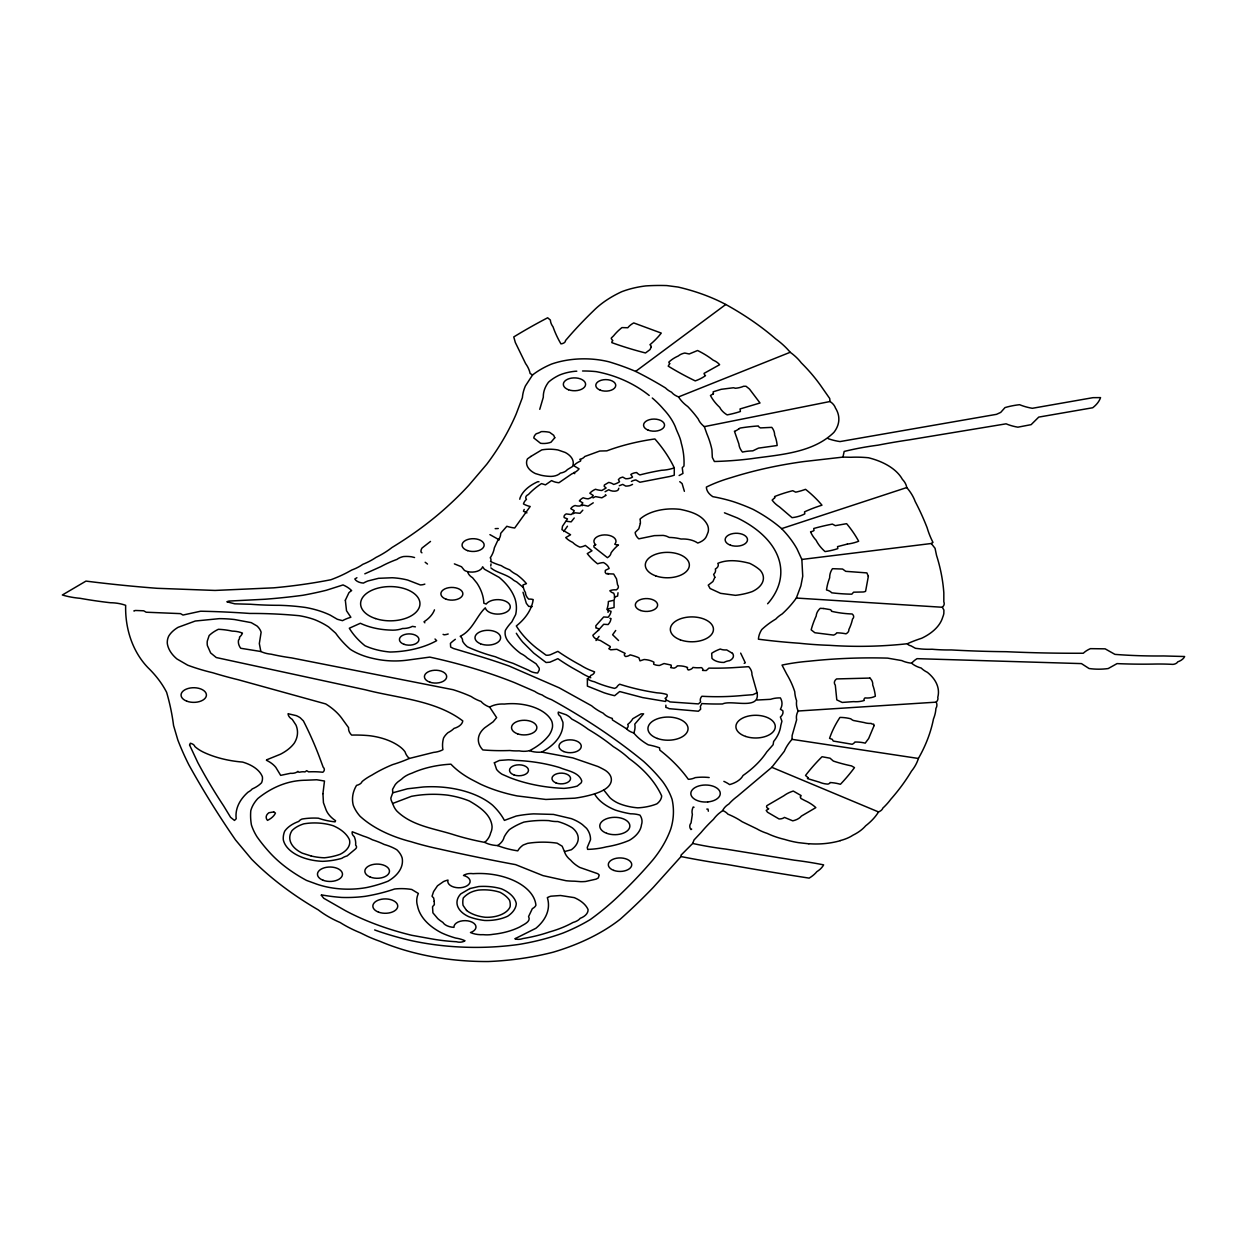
<?xml version="1.0" encoding="UTF-8"?>
<svg xmlns="http://www.w3.org/2000/svg" width="1247" height="1247" viewBox="0 0 1247 1247"><rect width="100%" height="100%" fill="white"/><g stroke="black" fill="none" stroke-linecap="round" stroke-linejoin="round"><path stroke-width="1.5" d="M665.742 701.484L642.61 697.572L619.681 691.539L614.631 695.701A83.533 48.228 0 0 1 604.109 692.786L587.384 686.099L587.384 678.789A12.875 7.435 0 0 0 590.86 675.36A7.373 4.255 0 0 0 594.538 671.821A59.856 34.557 0 0 1 580.759 665.29A267.856 154.644 0 0 1 557.877 651.37L550.987 654.472A5.861 3.382 0 0 1 546.077 655.174L536.896 648.378A152.493 88.038 0 0 1 516.32 625.963A90.766 52.405 0 0 0 533.202 599.589A6.687 3.866 0 0 0 528.759 599.152A22.399 12.938 0 0 1 525.455 592.606A45.687 26.374 0 0 1 523.007 584.937L526.452 583.643A83.222 48.041 0 0 0 516.648 574.555A29.616 17.099 0 0 1 509.633 569.754A31.908 18.424 0 0 1 501.341 565.67A60.152 34.729 0 0 1 490.523 561.493A9.01 5.206 0 0 0 490.258 557.799A63.02 36.381 0 0 0 494.342 547.854L497.491 541.042A27.512 15.884 0 0 0 500.686 533.357L506.828 526.281A27.715 15.993 0 0 0 514.699 527.995L530.193 506.485A18.954 10.942 0 0 1 523.475 503.913A20.404 11.784 0 0 1 526.452 499.361A6.765 3.897 0 0 1 528.432 494.498A100.461 58.001 0 0 1 541.494 483.602L545.469 484.849L551.595 480.594A13.312 7.685 0 0 0 558.952 482.729L571.718 473.938A21.199 12.236 0 0 0 579.076 468.841L573.714 465.708A21.994 12.688 0 0 1 580.432 461.125A2.525 1.45 0 0 0 579.808 459.348A8.589 4.957 0 0 0 584.718 456.527L599.76 451.024L606.806 450.853A158.01 91.218 0 0 1 654.893 438.96A266.499 153.864 0 0 1 674.268 467.859L674.268 475.169A28.245 16.305 0 0 1 669.733 476.494L639.914 482.246L635.845 479.939A8.978 5.175 0 0 0 632.697 480.781L631.387 481.451M681.018 856.549L681.033 855.13L692.677 843.455A229.245 132.353 0 0 0 725.567 849.067L794.292 860.181A232.83 134.427 0 0 1 823.628 864.872A30.598 17.661 0 0 1 816.832 871.684A41.478 23.942 0 0 1 809.147 878.122A2322.771 1341.039 0 0 1 727.656 864.576A549.366 317.174 0 0 1 681.018 856.549L653.506 887.163A925.975 534.604 0 0 1 620.258 919.179A192.038 110.874 0 0 1 553.169 952.194A192.708 111.264 0 0 1 488.388 961.531A179.256 103.501 0 0 1 379.93 941.298A124.638 71.967 0 0 1 367.319 936.232L360.289 932.787A121.832 70.346 0 0 1 340.166 922.531A106.369 61.415 0 0 1 318.328 909.92A419.896 242.417 0 0 1 251.598 859.199L235.512 839.932A1976.401 1141.067 0 0 1 188.874 764.847A686.099 396.11 0 0 1 177.807 739.923L173.551 725.473A612.838 353.821 0 0 0 166.615 692.319A187.144 108.037 0 0 0 147.972 667.659C132.135 651.199 125.012 627.865 125.666 605.325A29.585 17.084 0 0 0 110.437 602.737A294.588 170.075 0 0 1 80.011 598.295A55.476 32.032 0 0 1 62.35 594.99L85.965 581.102A880.741 508.495 0 0 0 157.122 588.303L215.03 590.439L273.701 587.836A344.047 198.632 0 0 0 330.86 579.746A122.861 70.939 0 0 0 347.04 572.622L351.95 569.926A43.816 25.299 0 0 0 356.377 568.086L357.749 567.401A43.816 25.299 0 0 0 362.752 564.361A70.565 40.73 0 0 0 376.002 557.425A101.942 58.858 0 0 0 391.979 547.511A465.458 268.728 0 0 0 450.245 503.866A501.512 289.553 0 0 0 468.934 485.161L486.798 464.196A548.275 316.551 0 0 0 516.274 413.77L522.384 397.622A103.174 59.56 0 0 1 525.408 385.947L532.578 374.942A87.804 50.691 0 0 1 551.517 364.077A62.864 36.288 0 0 1 609.066 361.833A197.525 114.038 0 0 1 635.627 371.403A407.535 235.293 0 0 1 665.539 387.973A26.343 15.213 0 0 0 671.603 392.228A18.627 10.755 0 0 0 678.571 396.905A56.645 32.703 0 0 0 687.752 406.538A219.129 126.508 0 0 1 698.226 419.008A36.958 21.339 0 0 0 704.321 426.645L706.955 434.018A235.434 135.923 0 0 1 711.959 449.886L712.318 457.431L714.391 461.499A221.748 128.02 0 0 0 751.193 458.725C779.188 454.687 812.576 453.191 833.853 432.444A55.959 32.313 0 0 0 835.459 408.034A24.581 14.2 0 0 0 830.066 401.503L829.707 398.494L822.069 387.568A316.941 182.982 0 0 0 801.244 362.815A82.021 47.355 0 0 0 790.193 352.278A121.473 70.128 0 0 0 775.712 338.903A353.15 203.885 0 0 0 725.785 304.486A156.67 90.454 0 0 0 678.15 287.059L666.849 285.579A123.048 71.032 0 0 0 645.728 285.922A68.866 39.764 0 0 0 621.661 291.736A116.61 67.322 0 0 0 593.494 310.799A696.574 402.173 0 0 0 570.409 334.897L565.499 340.571A5.627 3.258 0 0 1 560.947 343.876A235.854 136.172 0 0 1 553.045 326.854A32.687 18.876 0 0 1 550.363 320.058L547.651 317.782A583.066 336.628 0 0 0 513.764 336.939L515.323 342.473L525.611 363.61A64.033 36.974 0 0 1 530.131 373.523L532.578 374.942M608.022 612.386L608.38 608.817L614.054 607.538L614.07 601.335M796.334 598.046L942.311 607.258L943.901 610.032L943.839 613.477A46.575 26.888 0 0 1 942.701 617.218A59.95 34.604 0 0 1 921.658 638.261A109.19 63.036 0 0 0 907.348 643.733A256.29 147.972 0 0 1 829.691 645.338A248.044 143.218 0 0 1 799.218 643.234A404.34 233.438 0 0 1 758.425 639.197A53.527 30.91 0 0 1 761.777 629.548A102.971 59.451 0 0 1 775.821 619.042A38.797 22.399 0 0 1 782.165 613.945A181.142 104.577 0 0 0 796.334 598.046L800.886 585.841L802.741 576.192L801.852 559.451L797.004 548.898A189.949 109.658 0 0 0 781.604 528.634A183.122 105.714 0 0 0 753.11 509.384A167.192 96.533 0 0 0 733.47 501.699A117.218 67.665 0 0 0 712.832 496.665A25.236 14.574 0 0 1 706.379 487.078A121.598 70.206 0 0 1 730.945 477.695A289.179 166.958 0 0 1 803.645 461.593L842.941 457.103L844.172 451.445A195.795 113.041 0 0 1 878.028 445.163A420.379 242.697 0 0 1 909.437 439.817L1006.095 423.824A37.924 21.885 0 0 0 1017.879 427.175L1031.129 424.65L1038.735 417.106L1092.699 407.753A43.022 24.831 0 0 0 1100.555 397.606L1092.964 397.668L1032.345 408.299A43.785 25.283 0 0 1 1019.594 404.698A53.855 31.097 0 0 0 1004.988 407.598L1000.718 412.398L996.524 414.331L839.995 441.578A44.658 25.782 0 0 1 828.226 438.695M519.765 499.252L520.093 497.865A48.602 28.058 0 0 1 537.816 481.701L538.969 481.763M260.857 651.511L259.329 643.577L261.122 632.229A29.912 17.271 0 0 0 257.022 625.994L251.239 622.643L234.514 619.525A80.089 46.233 0 0 0 219.238 618.652L195.28 621.022L178.056 627.335A40.886 23.615 0 0 0 168.626 636.297A41.182 23.787 0 0 0 167.332 643.67A55.585 32.095 0 0 0 176.996 658.993L187.689 665.181A153.319 88.521 0 0 0 212.738 672.741A319.466 184.447 0 0 0 238.286 679.755L325.716 703.932A85.669 49.459 0 0 1 342.598 719.425L348.568 727.656A23.007 13.281 0 0 0 351.638 735.091A85.435 49.334 0 0 1 369.299 735.683A52.28 30.177 0 0 1 400.069 746.844A37.457 21.62 0 0 1 405.104 751.941A31.331 18.082 0 0 0 409.297 758.457L433.597 752.393A16.912 9.758 0 0 0 442.919 749.681A77.267 44.611 0 0 1 443.558 738.053A35.384 20.435 0 0 1 447.985 732.659A28.245 16.305 0 0 0 453.986 728.419A15.775 9.103 0 0 0 462.777 720.906C435.484 700.175 397.887 698.242 365.527 689.825L216.277 657.543L210.649 652.945L207.392 645.619A47.199 27.247 0 0 1 207.298 641.052L209.153 635.534A41.634 24.036 0 0 1 218.381 629.299A47.713 27.559 0 0 1 232.129 631.107A18.689 10.787 0 0 1 242.432 633.086A17.053 9.851 0 0 1 239.502 637.061A9.384 5.409 0 0 1 238.504 640.179A27.964 16.149 0 0 0 240.733 648.269L260.857 651.511A21.542 12.439 0 0 0 271.254 654.207A149.219 86.152 0 0 0 291.533 657.886L453.066 689.7A131.294 75.802 0 0 1 471.241 696.559A39.343 22.711 0 0 0 481.061 701.453A23.802 13.748 0 0 0 489.65 707.111L496.633 717.602L493.157 721.795L484.693 727.812A36.755 21.23 0 0 0 482.854 749.93A131.216 75.755 0 0 0 509.867 750.507A31.939 18.44 0 0 0 519.204 750.85A14.341 8.277 0 0 0 529.523 750.678A17.131 9.882 0 0 0 541.79 752.097L572.872 757.895L597.968 766.531A93.198 53.808 0 0 1 605.325 770.365A24.597 14.2 0 0 1 603.735 789.975L609.845 797.628A37.581 21.698 0 0 0 617.717 802.959A42.351 24.457 0 0 0 637.841 807.838A39.14 22.602 0 0 0 656.888 803.847A24.067 13.904 0 0 0 661.674 795.929A173.707 100.29 0 0 0 629.096 758.535A124.482 71.874 0 0 0 613.337 746.641A247.888 143.124 0 0 0 588.272 729.355A127.319 73.511 0 0 0 571.952 719.16L569.614 717.009A33.669 19.438 0 0 0 566.185 714.78L558.344 712.068A8.511 4.91 0 0 0 560.417 716.324L562.927 722.294A66.637 38.47 0 0 1 541.79 752.081M490.897 567.884C496.181 572.778 507.342 574.29 513.655 580.245A29.616 17.099 0 0 0 516.648 581.881L523.179 587.415M434.47 609.845L434.283 610.36A45.36 26.187 0 0 1 424.011 621.77L424.837 622.814M539.748 409.328L543.318 397.185A62.755 36.225 0 0 1 548.509 382.174A52.078 30.068 0 0 1 559.326 375.129A37.769 21.807 0 0 1 575.023 371.279L576.8 371.185M708.327 811.22L708 809.1L706.8 809.1M574.228 517.988L571.157 521.87L566.247 521.246M524.208 509.446L523.475 511.239L526.951 512.86M582.817 510.179L579.995 513.296L575.085 512.813L572.997 513.78M567.479 526.203L563.691 531.518M491.037 563.909L490.772 566.013M593.26 502.822L588.101 506.157L583.191 505.082A15.089 8.713 0 0 0 582.022 505.768M692.677 843.455L694.018 839.979L701.11 832.435A256.056 147.832 0 0 1 713.487 819.326A60.168 34.745 0 0 1 718.724 813.636L722.73 810.519A25.423 14.683 0 0 1 728.903 803.988A80.65 46.56 0 0 1 737.398 796.303L771.799 767.31L784.285 751.333A94.367 54.478 0 0 1 792.032 739.346L792.141 735.449L796.63 719.8A35.352 20.404 0 0 1 798.174 711.008A51.439 29.694 0 0 1 796.63 700.814A86.885 50.161 0 0 1 794.76 691.742A211.819 122.284 0 0 0 786.748 674.159L782.025 665.087A132.821 76.675 0 0 1 809.022 661.206A337.703 194.968 0 0 1 887.583 658.12L901.815 660.598A21.495 12.408 0 0 0 911.635 663.201A23.553 13.608 0 0 0 921.237 668.065A27.886 16.102 0 0 0 927.332 672.304A58.812 33.965 0 0 1 937.775 697.322A12.283 7.092 0 0 1 936.17 702.155A17.38 10.038 0 0 1 935.905 708.421A92.964 53.668 0 0 1 933.473 718.942A339.324 195.904 0 0 1 918.384 758.457A87.508 50.519 0 0 1 911.417 771.223A382.876 221.046 0 0 1 890.763 799.311A111.466 64.361 0 0 1 882.845 808.103A10.522 6.079 0 0 1 878.527 811.937A90.828 52.436 0 0 1 865.652 825.81A51.486 29.725 0 0 1 853.01 835.163A36.023 20.794 0 0 1 840.244 840.572M615.706 630.483L612.62 634.754L618.543 640.522M598.077 630.546L603.688 624.279L608.115 624.56L609.237 623.141A27.216 15.712 0 0 0 610.438 620.912L611.061 618.606L609.861 618.263M767.606 603.766L768.838 602.41A122.268 70.596 0 0 0 737.32 517.941L724.445 512.798M574.337 472.348L573.714 473.018L574.742 473.642M674.268 467.859A28.245 16.305 0 0 1 661.502 470.29A167.441 96.674 0 0 0 639.914 474.92A10.927 6.313 0 0 1 636.718 472.535A8.978 5.175 0 0 0 630.826 474.515L632.541 477.071A8.386 4.848 0 0 1 625.667 478.739L622.721 477.071L620.18 477.913L618.403 479.565L619.525 481.747A17.006 9.82 0 0 1 613.633 484.444A10.303 5.954 0 0 0 608.723 482.418L604.359 485.021L604.172 486.346L606.104 487.982L601.849 490.492A17.146 9.898 0 0 1 595.474 489.26A20.513 11.847 0 0 0 589.831 493.235L593.26 495.495A10.288 5.939 0 0 1 588.101 498.847A11.457 6.609 0 0 1 583.191 497.771A15.089 8.713 0 0 0 579.372 500.889L582.817 502.868A15.167 8.76 0 0 1 579.995 505.986A7.295 4.209 0 0 1 575.085 505.503A9.633 5.565 0 0 0 570.799 508.682L574.228 510.662A17.754 10.257 0 0 1 571.157 514.559L566.247 513.92A6.547 3.788 0 0 0 564.19 517.614L567.479 518.892L562.491 526.234L561.976 529.663L570.58 534.76L565.733 537.597A27.917 16.117 0 0 0 572.732 542.414A25.143 14.512 0 0 0 579.902 547.121A11.488 6.625 0 0 0 585.311 545.422L591.982 550.769L587.275 553.606A93.634 54.057 0 0 0 597.594 563.815A14.543 8.386 0 0 1 603.486 562.553A17.848 10.303 0 0 1 609.128 568.492L605.325 570.362L605.216 572.42L606.182 573.729L613.664 574.01L616.532 578.889L617.546 584.781A7.731 4.458 0 0 1 616.252 589.878A8.324 4.801 0 0 0 609.861 590.735A8.106 4.676 0 0 0 613.711 593.151A26.374 15.229 0 0 1 614.054 600.228L608.38 601.506A73.168 42.242 0 0 1 606.899 609.44A9.68 5.58 0 0 0 611.061 611.295A27.216 15.712 0 0 1 608.115 617.249L603.688 616.969L595.832 625.745L595.941 628.02A5.3 3.055 0 0 1 599.371 629.299L592.871 635.253A11.207 6.469 0 0 0 600.368 640.522L610.126 646.414A2.665 1.543 0 0 1 610.235 647.287L608.801 648.721L610.749 649.812L616.829 649.282L625.168 653.397A3.975 2.291 0 0 0 625.667 656.514A6.469 3.741 0 0 0 630.094 654.846A42.211 24.363 0 0 1 638.932 657.793L639.992 660.863L644.091 659.507A15.323 8.854 0 0 1 653.911 662.188L653.662 664.183A8.261 4.77 0 0 0 659.554 665.446L664.043 663.544L671.104 665.041A6.406 3.694 0 0 1 670.605 667.597L674.05 668.158A7.077 4.084 0 0 0 677.246 665.867A15.338 8.854 0 0 1 687.549 667.457A5.113 2.946 0 0 0 688.297 670.013A6.531 3.772 0 0 0 692.958 667.41A19.157 11.067 0 0 0 701.313 667.613A4.24 2.447 0 0 1 702.544 670.434L706.254 670.543L708.92 668.111A188.656 108.91 0 0 0 732.488 667.706L748.699 666.677A27.122 15.665 0 0 1 751.941 674.58L757.069 692.724L752.97 694.673L743.087 695.436A154.612 89.27 0 0 1 701.874 696.262A14.216 8.199 0 0 0 700.643 701.921L698.429 703.916L669.982 701.921A10.6 6.11 0 0 0 665.804 700.081A2.634 1.512 0 0 0 665.072 698.382A6.484 3.741 0 0 0 666.911 694.485A26.14 15.089 0 0 0 657.075 692.849A158.353 91.421 0 0 1 619.681 684.213A14.793 8.542 0 0 0 616.61 687.409L614.631 688.391A83.518 48.228 0 0 1 594.383 681.75A14.917 8.62 0 0 1 587.384 678.789M757.069 692.724C760.467 710.712 731.506 699.52 722.527 703.963A154.612 89.27 0 0 1 701.874 703.573L700.378 706.348L700.643 709.247L698.429 711.226L669.093 708.67A10.6 6.11 0 0 0 665.804 707.392L665.867 705.194M392.743 792.811L392.571 789.351L395.221 784.644A40.325 23.272 0 0 1 397.746 782.009L401.55 779.204A28.089 16.227 0 0 1 412.133 773.093A73.542 42.46 0 0 1 450.931 764.177A106.182 61.306 0 0 0 471.304 779.391L480.516 784.16A123.515 71.313 0 0 0 517.131 795.929L545.843 799.452L574.805 798.174A84.048 48.524 0 0 0 594.538 793.887A54.821 31.658 0 0 0 615.394 810.098A74.477 43.006 0 0 0 630.592 813.808A19.375 11.192 0 0 1 639.929 815.117A29.507 17.037 0 0 1 641.457 824.766A42.429 24.504 0 0 1 629.361 840.322A71.001 40.995 0 0 1 606.291 846.869A51.111 29.507 0 0 1 587.633 849.378L587.259 847.43L590.501 839.745A47.215 27.263 0 0 0 586.636 828.413L582.349 824.548A45.032 26 0 0 0 571.469 818.671L553.512 814.431L533.56 813.87A76.987 44.44 0 0 0 516.196 816.052L504.412 820.401A117.935 68.086 0 0 0 492.534 805.157A73.9 42.663 0 0 0 423.169 786.997L407.457 788.79L392.743 792.811L390.857 798.049A31.534 18.206 0 0 0 391.231 800.309L393.912 806.622A43.427 25.065 0 0 0 396.78 810.971C411.962 826.06 434.798 828.554 454.251 834.882A187.596 108.302 0 0 0 484.74 842.395A21.558 12.439 0 0 0 497.615 845.575A64.143 37.036 0 0 0 517.77 850.844A30.38 17.536 0 0 1 523.194 845.03L527.606 843.346A58.001 33.482 0 0 1 557.097 843.159L562.179 846.214L564.47 851.592A34.635 19.999 0 0 0 570.612 860.103A46.186 26.655 0 0 0 579.699 867.413L597.656 873.664A8.823 5.097 0 0 1 599.215 875.098L598.295 877.95L596.097 879.135L585.638 881.473A30.068 17.364 0 0 1 580.666 881.676L574.508 881.193A53.044 30.614 0 0 1 566.044 880.725L543.006 875.612L515.603 864.639A1300.902 751.068 0 0 1 439.521 849.036A216.09 124.762 0 0 1 411.058 841.709A115.472 66.668 0 0 1 360.071 816.271A80.244 46.326 0 0 1 353.26 805.219A72.918 42.102 0 0 1 356.548 785.376A8.994 5.191 0 0 0 362.082 781.557A62.755 36.225 0 0 1 372.011 775.042A136.5 78.81 0 0 1 392.618 764.614A114.989 66.387 0 0 0 409.297 758.457M430.511 541.432L422.047 548.01A16.258 9.384 0 0 0 420.987 551.985L421.922 552.826M498.254 528.51L495.184 528.65M596.004 640.553L599.059 636.36M635.627 371.403L725.785 304.486M455.342 639.306L454.874 639.633A56.24 32.469 0 0 0 450.416 643.39L450.666 647.068L453.456 648.487L477.695 655.735A471.039 271.955 0 0 1 509.135 666.038L559.248 687.845L591.655 705.818A59.794 34.526 0 0 0 603.205 713.206A20.607 11.893 0 0 0 612.324 718.443L612.371 719.893L626.43 728.716A17.364 10.023 0 0 0 633.788 732.971A71.204 41.12 0 0 0 648.269 744.833A51.298 29.616 0 0 1 659.554 747.841L659.803 750.102A237.304 137.014 0 0 1 688.328 779.328A12.252 7.077 0 0 0 695.218 777.629A34.776 20.077 0 0 1 707.205 777.349L709.169 777.536M801.852 559.451L931.275 543.505L932.974 542.383A212.504 122.689 0 0 1 927.176 527.886A645.915 372.915 0 0 0 915.173 501.481A100.072 57.783 0 0 0 906.74 487.561A34.932 20.17 0 0 0 902.376 479.347A60.557 34.963 0 0 0 868.458 457.758A72.404 41.806 0 0 0 850.797 457.275L842.941 457.103M619.291 485.722L622.721 484.382L625.667 486.065A8.386 4.848 0 0 0 630.296 485.442L632.541 484.382M691.664 829.13L690.978 829.551A13.857 7.996 0 0 1 691.056 822.911L692.366 814.385A28.821 16.632 0 0 1 693.238 806.996L694.033 807.245M605.076 491.723L608.723 489.728C611.809 491.832 618.933 492.004 618.793 488.278M593.011 497.896L595.474 496.587L601.849 497.802L606.104 495.308L605.387 494.841M356.907 577.72L354.834 578.998A10.288 5.939 0 0 0 363.423 583.097A29.803 17.209 0 0 1 367.943 580.962L378.527 578.312L392.244 577.751A48.789 28.167 0 0 1 407.644 580.042L420.333 584.937A9.01 5.191 0 0 0 424.339 584.282L424.837 584.095M744.194 663.357L745.301 662.78L740.656 653.116M678.571 396.905L790.193 352.278M364.81 573.823L380.834 566.652A103.766 59.918 0 0 1 397.029 559.373A14.013 8.09 0 0 1 403.405 556.567A20.638 11.909 0 0 1 411.744 556.832L414.565 557.534M392.743 803.442L411.416 796.334A69.988 40.403 0 0 1 447.782 795.165A67.432 38.938 0 0 1 469.418 801.026C478.988 806.638 490.788 814.088 492.051 826.262A40.496 23.381 0 0 1 490.617 833.027A39.421 22.758 0 0 1 484.74 842.395M781.604 528.634L906.74 487.561M448.187 633.99L447.003 634.333A10.802 6.235 0 0 1 444.135 634.801L443.075 634.349M564.47 851.592L571.329 849.753A31.346 18.097 0 0 0 572.404 827.914A47.48 27.403 0 0 0 557.799 821.539A20.342 11.753 0 0 1 548.961 820.62A64.127 37.02 0 0 0 523.911 822.1A64.065 36.989 0 0 0 509.322 829.691A67.12 38.751 0 0 0 504.131 837.064A27.715 16.008 0 0 1 497.615 845.575M704.321 426.645L830.066 401.503M679.132 475.528L682.951 473.439L682.249 467.734L683.964 466.035A204.181 117.888 0 0 0 681.33 443.371C680.239 437.011 677.292 432.538 675.266 426.645A127.989 73.885 0 0 0 663.685 409.375A167.534 96.72 0 0 0 653.319 398.9L652.275 398.011M798.174 711.008L936.17 702.155M679.755 481.685L682.093 483.571L684.385 491.318M757.069 700.035L770.568 699.318A17.552 10.132 0 0 1 780.388 697.915A30.739 17.754 0 0 1 780.388 709.247L782.789 710.681A14.746 8.511 0 0 1 780.388 717.025L781.916 721.218L780.778 725.551A76.831 44.362 0 0 1 773.639 741.466L773.124 744.724L766.749 751.957A144.512 83.44 0 0 1 743.025 775.509A25.595 14.777 0 0 1 729.604 784.597A34.776 20.077 0 0 0 724.445 781.62L723.868 781.37M614.303 597.126L617.608 596.066L618.013 592.746M582.552 370.998L582.957 370.983A71.874 41.494 0 0 1 596.128 371.622C615.394 375.16 633.881 383.265 649.235 395.486M808.835 843.814L798.22 842.613A67.712 39.093 0 0 1 784.799 839.465A68.211 39.39 0 0 1 767.139 833.37A44.191 25.517 0 0 1 756.835 828.819L742.105 821.711A75.693 43.707 0 0 0 727.952 814.182A18.456 10.646 0 0 0 722.73 810.519M792.032 739.346L918.384 758.457M467.719 571.64A17.442 10.07 0 0 0 468.669 574.103L469.231 574.883A17.442 10.07 0 0 0 472.504 577.657L476.884 583.05A104.514 60.339 0 0 1 483.852 603.205L486.19 604.062A12.532 7.233 0 0 1 506.251 601.553A12.532 7.233 0 0 1 503.523 613.29A12.532 7.233 0 0 1 485.317 607.819C476.463 616.096 472.629 630.374 460.205 636.297A12.501 7.217 0 0 1 462.575 641.114A35.337 20.404 0 0 0 467.391 646.788A131.808 76.098 0 0 0 495.371 656.764A168.766 97.437 0 0 0 513.063 663.326L528.806 670.309A12.548 7.248 0 0 0 537.644 673.021L539.156 670.216A13.592 7.856 0 0 0 539.14 668.111L536.101 663.794L527.232 657.98A29.18 16.85 0 0 0 520.654 653.444A104.483 60.324 0 0 1 507.856 640.958A36.397 21.012 0 0 1 505.331 630.452A88.397 51.033 0 0 1 511.8 621.941L515.65 614.568A88.584 51.143 0 0 0 515.058 598.95A99.043 57.175 0 0 0 499.174 577.392L484.366 569.193L482.636 566.762A10.974 6.344 0 0 1 467.703 571.64L467.064 571.469A9.181 5.3 0 0 1 464.352 570.3L461.515 566.762L454.376 563.878M489.915 534.636L499.221 539.842M374.646 929.935L376.532 930.621A234.405 135.331 0 0 0 410.887 940.534A183.247 105.792 0 0 0 518.846 944.431A167.566 96.736 0 0 0 563.005 933.052A177.448 102.457 0 0 0 590.455 919.444A379.447 219.067 0 0 0 616.595 897.918A797.145 460.221 0 0 0 652.836 859.962A240.749 138.994 0 0 0 670.839 828.787A170.028 98.17 0 0 0 672.071 799.327A157.714 91.062 0 0 0 662.78 781.76A293.45 169.421 0 0 0 643.577 761.371A722.59 417.184 0 0 0 551.47 699.629A35.524 20.513 0 0 1 542.149 694.953A23.693 13.686 0 0 1 534.792 691.415L514.668 682.686A391.324 225.925 0 0 0 429.779 657.107L407.208 660.162A56.162 32.422 0 0 1 374.334 658.728A57.861 33.404 0 0 1 350.313 649.328A163.949 94.663 0 0 1 335.677 633.18L328.631 626.945A79.824 46.092 0 0 0 314.961 619.775A61.15 35.306 0 0 0 299.264 615.706A291.502 168.298 0 0 0 249.696 613.446A546.591 315.569 0 0 0 200.627 611.217L182.966 615.052L180.519 613.633L146.164 612.215L143.701 610.796L135.752 610.484A6.079 3.507 0 0 0 133.959 610.827L133.99 611.092M771.799 767.31L878.527 811.937M425.165 562.257L427.503 564.049M931.275 543.505L935.047 548.29L936.544 555.414A466.612 269.399 0 0 1 943.823 592.808L943.823 601.865A11.488 6.625 0 0 1 942.311 607.258M415.391 626.851L412.367 626.368A13.608 7.856 0 0 1 402.547 628.504A18.082 10.444 0 0 1 390.28 630.078A52.078 30.068 0 0 1 360.352 623.266L349.316 628.223A119.276 68.866 0 0 0 365.012 645.775A54.073 31.222 0 0 0 390.03 652.025A70.222 40.543 0 0 0 436.653 640.677L435.032 639.01M607.835 573.324L608.427 574.197M523.007 592.247L526.343 603.33L528.759 606.463L529.913 606.401A6.687 3.866 0 0 1 532.142 606.619M840.338 840.665A54.432 31.424 0 0 1 808.867 843.72M911.635 663.201A33.934 19.593 0 0 1 917.044 658.665L1081.461 663.607L1089.067 668.517A41.182 23.771 0 0 0 1108.209 668.548L1117.047 663.607A351.888 203.152 0 0 0 1152.867 664.09A149.671 86.417 0 0 1 1172.991 664.386A6.157 3.554 0 0 0 1177.682 661.892A15.369 8.869 0 0 0 1184.65 656.514L1163.545 655.953A320.635 185.117 0 0 1 1114.958 654.379L1105.138 648.845L1090.424 648.658A27.45 15.852 0 0 0 1083.3 653.241A886.726 511.94 0 0 1 1006.251 651.698A685.523 395.782 0 0 1 951.274 649.936A103.906 59.981 0 0 1 932.133 649.235A52.935 30.552 0 0 1 921.642 649.017L915.454 648.315L911.027 645.868A6.36 3.679 0 0 1 907.348 643.733M590.782 677.729A59.856 34.557 0 0 1 588.974 676.965L587.212 676.17A59.856 34.557 0 0 1 580.759 672.601L571.827 667.581A267.856 154.644 0 0 1 557.877 658.681L549.88 662.204L546.077 662.5L533.716 653.085L522.711 642.08A152.493 88.038 0 0 1 516.32 633.273M626.43 728.716A7.466 4.302 0 0 0 627.724 724.429A36.319 20.965 0 0 0 632.806 718.708L641.129 713.861L643.608 713.845L634.785 724.117A46.139 26.639 0 0 1 633.788 732.971M489.65 707.111A17.817 10.288 0 0 1 504.38 704.056A41.151 23.755 0 0 1 551.751 721.187A39.312 22.695 0 0 1 552.468 727.141A54.712 31.58 0 0 1 549.319 734.795A78.109 45.095 0 0 1 529.523 750.678M603.735 789.975A41.182 23.771 0 0 1 594.538 793.871M494.358 762.79L496.587 769.43A30.162 17.411 0 0 0 502.105 774.278L510.007 777.707A110.874 64.018 0 0 0 563.987 788.385A41.619 24.02 0 0 0 577.236 786.078L581.086 782.929A10.054 5.799 0 0 0 581.694 780.684C578.67 772.002 566.855 770.724 559.809 767.622A110.905 64.033 0 0 0 515.167 760.389L512.611 760.062A33.451 19.313 0 0 0 508.246 759.797L499.392 760.452L494.358 762.79M434.221 901.41L434.346 904.776A12.641 7.295 0 0 0 432.538 906.896L432.912 912.835L437.791 918.634A50.956 29.414 0 0 0 441.594 921.564L442.856 922.375A12.844 7.42 0 0 0 453.955 927.347A11.02 6.36 0 0 1 462.684 920.785A11.02 6.36 0 0 1 475.263 924.744A11.02 6.36 0 0 1 470.478 932.538A18.004 10.397 0 0 0 483.213 934.673A20.638 11.909 0 0 0 493.048 934.315A56.396 32.562 0 0 0 520.108 926.786C523.304 924.573 531.425 921.782 528.572 916.561L532.36 908.611A11.301 6.516 0 0 0 535.914 905.213A58.64 33.856 0 0 0 504.583 877.109A54.276 31.331 0 0 0 473.096 873.679A9.321 5.378 0 0 0 463.51 875.456A11.176 6.453 0 0 1 469.464 883.531A11.176 6.453 0 0 1 455.966 887.552A11.176 6.453 0 0 1 448 880.07A18.596 10.74 0 0 0 443.464 881.613L437.494 885.791L433.582 891.574L432.039 896.25L433.691 898.058L434.221 901.41M321.367 895.284L323.737 898.261L345.513 910.731A228.513 131.933 0 0 0 411.744 935.297L431.867 938.929A122.362 70.643 0 0 0 456.402 941.734A6.89 3.975 0 0 0 464.991 940.768A23.942 13.826 0 0 0 455.669 938.056A77.657 44.83 0 0 1 441.438 932.818A73.729 42.569 0 0 1 417.527 905.914A49.771 28.743 0 0 1 418.368 893.46L411.744 889.485A36.412 21.028 0 0 0 394.582 889.002A125.292 72.342 0 0 1 365.137 896.344A86.152 49.74 0 0 1 341.584 897.435A114.521 66.122 0 0 1 321.461 894.878L321.367 895.284M189.575 745.02L197.79 762.541A1196.684 690.9 0 0 0 223.681 805.967L230.601 817.346L234.483 820.432L236.213 818.733A74.119 42.803 0 0 1 248.106 792.11A17.692 10.21 0 0 0 252.159 788.992A34.012 19.64 0 0 0 261.558 782.757A32.328 18.674 0 0 0 262.384 776.803A37.519 21.667 0 0 0 242.588 762.073A78.842 45.516 0 0 1 202.84 751.879A43.848 25.314 0 0 1 194.828 746.501A7.233 4.177 0 0 0 190.323 743.243L189.575 745.02M322.942 793.622L323.441 802.725L325.997 809.662A44.237 25.532 0 0 0 335.568 820.713L335.084 821.851A47.246 27.278 0 0 1 318.359 818.188A43.146 24.909 0 0 0 302.117 819.03A9.134 5.269 0 0 0 298.797 821.414A35.119 20.279 0 0 0 284.659 831.281A52.218 30.146 0 0 0 283.318 839.808A42.601 24.597 0 0 0 322.646 861.334A50.083 28.915 0 0 0 341.834 858.326A15.588 8.994 0 0 1 347.134 855.91L355.317 849.113A6.126 3.538 0 0 0 355.629 845.139A48.727 28.135 0 0 0 354.226 836.597A11.145 6.438 0 0 1 352.246 831.765L363.547 836.145A39.842 23.007 0 0 1 372.385 839.792A70.331 40.605 0 0 1 384.17 844.453A45.001 25.984 0 0 1 396.827 849.768A40.902 23.615 0 0 1 402.158 857.983A49.412 28.525 0 0 1 388.02 881.193A97.048 56.037 0 0 1 366.914 887.49A61.29 35.384 0 0 1 316.832 884.17L306.528 880.413A181.953 105.06 0 0 1 270.085 852.948A307.027 177.261 0 0 1 257.007 836.784A130.093 75.116 0 0 1 251.411 824.891A165.664 95.645 0 0 1 250.787 810.706A66.559 38.423 0 0 1 257.848 798.516C268.931 789.507 282.243 782.913 296.49 780.918A41.354 23.88 0 0 1 305.842 780.232L316.754 779.765L324.485 781.027L322.942 793.622M651.277 346.884L650.014 349.596L645.494 352.963A263.211 151.963 0 0 1 611.841 342.644A4.879 2.821 0 0 1 612.823 340.665L611.342 338.748A3.944 2.276 0 0 1 611.42 337.906L613.586 335.833A82.411 47.589 0 0 1 621.941 327.602L627.833 327.743A25.906 14.948 0 0 1 633.741 322.926L661.269 333.089A129.002 74.477 0 0 1 649.936 344.733L650.513 345.263A6.36 3.679 0 0 1 651.277 346.884M714.858 577.283L712.925 581.523L708.249 585.155L710.073 588.49L720.563 593.338L735.481 595.333A50.644 29.242 0 0 0 752.175 591.608A30.131 17.396 0 0 0 760.124 570.144A53.138 30.676 0 0 0 749.712 563.348C739.565 560.636 727.812 559.092 717.82 563.348A9.353 5.409 0 0 1 715.357 569.006A13.327 7.685 0 0 1 713.643 574.384L714.858 577.283M345.341 600.243L346.51 610.749L350.859 617.265A35.01 20.217 0 0 0 342.504 620.663L337.329 619.276L330.237 615.145A71.734 41.416 0 0 0 305.671 607.492A136.032 78.545 0 0 0 279.157 605.309A219.051 126.461 0 0 1 250.678 604.265L234.779 603.829L226.86 601.787A8.464 4.894 0 0 1 229.027 601.07L264.972 599.246A400.162 231.022 0 0 0 302.787 595.287A241.497 139.43 0 0 0 326.355 590.252L343.05 584.937A31.767 18.346 0 0 1 351.638 590.61A21.043 12.143 0 0 0 348.911 592.73L345.341 600.243M640.366 523.381L638.823 528.79L635.159 532.453A21.838 12.61 0 0 0 638.807 538.844L654.363 535.633L663.108 535.415A12.267 7.077 0 0 1 666.724 536.272L669.265 537.441A29.819 17.209 0 0 1 681.049 539.031A19.11 11.036 0 0 1 697.759 543.053A18.534 10.693 0 0 0 706.535 536.101L708.156 532.048A32.484 18.752 0 0 0 707.595 525.268C702.638 514.824 690.776 511.566 680.379 509.384A38.423 22.181 0 0 0 639.992 519.111A45.453 26.249 0 0 1 640.366 523.381M874.131 725.52L868.66 738.505L865.215 743.134A24.8 14.325 0 0 0 854.896 742.012A9.041 5.222 0 0 1 852.184 744.272L833.245 741.045L832.295 739.377L829.567 738.349A219.799 126.898 0 0 1 839.948 717.415A26.358 15.213 0 0 1 850.75 718.802L851.342 719.285A11.675 6.749 0 0 0 853.369 720.47L864.28 722.574A11.426 6.594 0 0 0 871.154 723.4A2.276 1.309 0 0 0 873.617 724.117L874.131 725.52M774.73 497.74L772.158 500.094A40.808 23.568 0 0 0 779.453 506.89L792.032 517.661A25.189 14.543 0 0 0 804.798 513.842L804.549 511.847A116.111 67.026 0 0 1 821.976 505.191A178.181 102.878 0 0 0 805.531 489.323A48.087 27.761 0 0 1 795.711 492.16L792.765 490.71A104.857 60.542 0 0 0 774.621 496.555L774.73 497.74M554.775 437.744L550.987 442.233A13.296 7.669 0 0 1 540.559 443.293L533.81 437.978A14.777 8.526 0 0 1 536.257 433.738A15.011 8.667 0 0 0 541.214 431.633A19.36 11.176 0 0 1 549.615 432.319L553.699 435.281L554.775 437.744M868.348 576.332L865.589 591.343A6.952 4.022 0 0 1 863.236 591.982L853.603 592.185L851.81 594.18A111.684 64.485 0 0 1 831.671 592.793A9.742 5.627 0 0 0 826.512 589.971A147.349 85.077 0 0 1 829.676 577.766A41.276 23.833 0 0 1 832.45 568.694L842.567 569.037L845.731 571.329L866.868 572.903L868.348 576.332M800.371 796.927L800.87 798.454L804.798 800.527A47.277 27.294 0 0 1 815.834 807.62L801.369 816.115A15.697 9.056 0 0 1 792.765 820.838L784.425 817.393A6.173 3.554 0 0 1 779.032 818.952L767.529 812.233L766.204 810.441L768.729 808.742A4.271 2.463 0 0 1 766.905 805.64L783.942 795.711A29.367 16.959 0 0 1 793.263 791.05L801.12 795.57L800.371 796.927M669.67 363.672L668.205 366.135A315.694 182.265 0 0 0 695.249 380.896A39.234 22.649 0 0 0 705.521 375.643A7.03 4.053 0 0 1 704.072 373.367L719.613 364.716A19.921 11.504 0 0 0 713.159 360.165A97.328 56.193 0 0 0 697.572 350.516L689.201 353.977L684.79 353.041A12.626 7.295 0 0 0 678.399 355.925A37.924 21.9 0 0 0 668.813 362.16L669.67 363.672M807.916 777.598L807.495 778.58L819.544 782.212A16.133 9.321 0 0 0 827.899 784.114A3.881 2.245 0 0 0 830.112 782.524A29.944 17.287 0 0 1 840.431 784.285A321.617 185.678 0 0 0 854.476 767.606L851.53 765.907A111.934 64.626 0 0 1 833.339 761.06L830.066 758.207L822.038 756.726A335.443 193.659 0 0 0 805.531 775.463L807.916 777.598M515.338 938.555L515.042 938.929A7.95 4.583 0 0 0 522.898 938.539A108.972 62.911 0 0 0 549.428 931.961A91.467 52.81 0 0 0 573.012 922.468A14.683 8.48 0 0 0 580.182 918.338A17.442 10.07 0 0 0 588.054 909.546A37.051 21.386 0 0 0 574.29 897.637L560.527 895.502L550.94 896.188A12.065 6.968 0 0 0 547.339 897.653A71.017 40.995 0 0 1 535.883 928.282L515.338 938.555M266.827 759.75L266.406 760.249A35.415 20.451 0 0 1 275.805 767.341L280.669 775.369L290.489 773.296A7.233 4.177 0 0 0 297.939 771.347A1.73 0.998 0 0 0 299.576 772.236A7.778 4.489 0 0 1 304.985 771.909L306.7 770.693L308.601 771.862A50.659 29.242 0 0 1 322.848 772.252A7.934 4.583 0 0 0 323.16 767.154L319.591 757.506A899.025 519.048 0 0 0 303.411 720.922L300.231 717.789A22.742 13.14 0 0 0 296.287 715.638L288.057 713.72A14.715 8.495 0 0 0 292.266 719.394L295.975 725.068A54.463 31.44 0 0 1 294.214 743.228A53.543 30.91 0 0 1 280.372 754.264L266.827 759.75M530.801 456.48L527.45 458.88A24.55 14.169 0 0 0 535.399 473.564L540.949 475.216A30.177 17.427 0 0 0 551.112 476.401A11.052 6.375 0 0 0 560.308 473.112A10.787 6.219 0 0 0 567.338 469.636L572.482 466.518A24.675 14.247 0 0 0 565.25 452.474L557.97 449.964A27.06 15.619 0 0 0 541.79 449.886L530.801 456.48M738.754 428.968L736.899 430.184A10.615 6.126 0 0 1 734.436 431.228L738.894 443.994A35.586 20.544 0 0 0 742.479 452.069A32.406 18.705 0 0 1 752.798 450.853L758.457 448.125L777.146 445.522A99.386 57.378 0 0 0 774.621 435.016A31.362 18.113 0 0 0 771.799 427.362L760.483 427.908A5.97 3.445 0 0 1 758.27 425.96A117.015 67.556 0 0 0 740.095 428.064L738.754 428.968M469.901 888.55L460.798 893.881A31.315 18.082 0 0 0 468.919 916.748A46.295 26.733 0 0 0 484.615 920.473A33.31 19.235 0 0 0 507.669 916.218A35.041 20.233 0 0 0 516.289 903.514A36.864 21.277 0 0 0 501.294 888.784A39.748 22.945 0 0 0 478.723 886.539L469.901 888.55M713.409 393.787L710.463 395.486A84.656 48.882 0 0 0 719.753 407.379A30.879 17.832 0 0 0 727.141 414.892A74.43 42.975 0 0 0 740.391 411.494L740.032 408.954L760.015 402.999L749.478 389.048L746.033 386.274L743.586 386.274A17.77 10.257 0 0 1 735.231 388.269A6.625 3.819 0 0 0 733.454 387.755L721.187 389.313L713.159 391.807L713.409 393.787M595.676 544.736L593.915 545.64L593.946 547.074L607.414 557.674A13.171 7.607 0 0 0 611.061 552.857A70.487 40.699 0 0 1 618.45 544.923A5.456 3.149 0 0 1 614.755 544.222A11.036 6.375 0 0 0 611.669 536.21A11.036 6.375 0 0 0 597.469 536.584A11.036 6.375 0 0 0 595.676 544.736M847.368 544.082L837.548 546.622L837.797 548.618A45.734 26.405 0 0 1 825.031 551.579A72.731 41.993 0 0 1 816.115 540.247A60.308 34.822 0 0 1 810.566 531.752A5.705 3.305 0 0 0 813.995 530.474L813.745 528.494A148.97 86.012 0 0 1 832.388 524.099L835.334 525.657L846.619 523.678A222.714 128.581 0 0 1 858.653 541.245A32.157 18.565 0 0 1 847.368 544.082M273.748 811.937L268.931 812.732A12.111 6.999 0 0 0 267.497 820.37A24.675 14.247 0 0 0 275.447 813.075L273.748 811.937M869.938 678.072L836.566 678.929A10.522 6.064 0 0 0 835.303 685.164L836.799 699.894L842.208 702.435L853.494 701.625A16.788 9.695 0 0 0 864.296 700.455A4.474 2.588 0 0 1 865.028 697.915A12.143 7.014 0 0 0 875.332 696.216A130.14 75.132 0 0 0 872.697 684.884A20.435 11.8 0 0 0 869.938 678.072M707.735 801.93L706.332 802.008A14.652 8.464 0 0 1 699.302 801.229L697.977 800.808A14.73 8.495 0 0 1 691.68 790.676A14.73 8.495 0 0 1 707.626 785.096L709.029 785.251A14.73 8.495 0 0 1 714.391 786.717L715.513 787.262A14.73 8.495 0 0 1 719.628 796.007A14.73 8.495 0 0 1 707.735 801.93M823.706 608.52L820.245 608.318A26.701 15.416 0 0 0 816.208 615.971A226.066 130.514 0 0 0 811.173 629.844L814.868 632.743L833.495 635.082A6.656 3.835 0 0 0 836.69 632.821A30.364 17.52 0 0 1 846.012 633.819A9.275 5.347 0 0 0 848.848 629.564A124.373 71.796 0 0 0 852.512 619.073A7.841 4.536 0 0 0 852.137 613.976A65.436 37.784 0 0 1 831.531 611.295L831.437 610.781A3.632 2.089 0 0 0 830.284 609.643L823.706 608.52M311.158 855.972L302.32 853.182A34.76 20.077 0 0 1 292.047 830.564A29.492 17.022 0 0 1 303.8 823.846A38.065 21.978 0 0 1 333.245 825.748A43.972 25.392 0 0 1 349.394 839.621A27.652 15.962 0 0 1 340.104 854.304A44.627 25.766 0 0 1 324.407 857.796A38.828 22.415 0 0 1 311.158 855.972M732.472 653.319L726.674 649.905A8.542 4.926 0 0 1 720.267 649.032A35.914 20.731 0 0 0 711.678 653.288L711.975 658.416A13.109 7.576 0 0 0 724.055 662.438A10.537 6.095 0 0 1 729.479 660.707A10.693 6.173 0 0 0 732.472 653.319M466.549 910.45L463.058 905.353A55.756 32.188 0 0 1 463.276 897.98A34.339 19.827 0 0 1 469.651 892.914A21.885 12.641 0 0 1 478.489 890.093A32.5 18.767 0 0 1 500.078 892.322A35.804 20.669 0 0 1 509.524 900.256A39.592 22.851 0 0 1 510.101 906.772A23.568 13.608 0 0 1 485.114 917.262A30.442 17.567 0 0 1 466.549 910.45M404.09 644.34A9.773 5.643 0 0 0 418.961 639.68A9.773 5.643 0 0 0 404.542 634.567A9.773 5.643 0 0 0 404.09 644.34M445.943 599.137A11.005 6.36 0 0 0 462.855 594.071A11.005 6.36 0 0 0 446.785 588.148A11.005 6.36 0 0 0 445.943 599.137M648.206 430.168A10.49 6.064 0 0 0 664.511 425.539A10.49 6.064 0 0 0 649.406 419.693A10.49 6.064 0 0 0 648.206 430.168M600.306 390.186A9.96 5.752 0 0 0 615.722 385.697A9.96 5.752 0 0 0 601.288 380.226A9.96 5.752 0 0 0 600.306 390.186M568.507 389.75A11.145 6.438 0 0 0 585.591 384.559A11.145 6.438 0 0 0 569.271 378.62A11.145 6.438 0 0 0 568.507 389.75M467.563 550.613A11.052 6.391 0 0 0 484.163 545.095A11.052 6.391 0 0 0 467.594 539.546A11.052 6.391 0 0 0 467.563 550.613M745.69 736.447A19.671 11.348 0 0 0 775.275 726.689A19.671 11.348 0 0 0 745.846 716.776A19.671 11.348 0 0 0 745.69 736.447M657.45 738.489A20.061 11.582 0 0 0 688.048 728.981A20.061 11.582 0 0 0 658.478 718.443A20.061 11.582 0 0 0 657.45 738.489M640.755 610.531A11.161 6.438 0 0 0 657.621 605.091A11.161 6.438 0 0 0 641.036 599.386A11.161 6.438 0 0 0 640.755 610.531M680.301 639.836A21.558 12.439 0 0 0 713.424 629.906A21.558 12.439 0 0 0 681.953 618.309A21.558 12.439 0 0 0 680.301 639.836M655.626 575.833A22.01 12.704 0 0 0 689.342 565.546A22.01 12.704 0 0 0 657.075 553.824A22.01 12.704 0 0 0 655.626 575.833M730.493 545.22A11.176 6.453 0 0 0 747.499 539.889A11.176 6.453 0 0 0 730.991 534.043A11.176 6.453 0 0 0 730.493 545.22M375.456 618.543A29.679 17.131 0 0 0 419.958 603.704A29.679 17.131 0 0 0 375.456 588.865A29.679 17.131 0 0 0 375.456 618.543M186.707 701.141A12.688 7.326 0 0 0 206.394 695.514A12.688 7.326 0 0 0 188.094 688.484A12.688 7.326 0 0 0 186.707 701.141M613.773 870.406A11.722 6.765 0 0 0 631.73 864.95A11.722 6.765 0 0 0 614.568 858.7A11.722 6.765 0 0 0 613.773 870.406M429.981 682.218A11.129 6.422 0 0 0 446.675 676.669A11.129 6.422 0 0 0 429.997 671.089A11.129 6.422 0 0 0 429.981 682.218M480.5 643.779A12.797 7.388 0 0 0 500.561 638.339A12.797 7.388 0 0 0 482.371 631.013A12.797 7.388 0 0 0 480.5 643.779M323.113 880.273A12.501 7.217 0 0 0 342.457 874.661A12.501 7.217 0 0 0 324.36 867.787A12.501 7.217 0 0 0 323.113 880.273M370.125 877.015A12.314 7.108 0 0 0 389.423 871.793A12.314 7.108 0 0 0 371.933 864.748A12.314 7.108 0 0 0 370.125 877.015M606.681 833.308A15.042 8.682 0 0 0 629.844 826.434A15.042 8.682 0 0 0 607.944 818.281A15.042 8.682 0 0 0 606.681 833.308M563.769 751.551A11.129 6.422 0 0 0 581.227 746.828A11.129 6.422 0 0 0 565.421 740.453A11.129 6.422 0 0 0 563.769 751.551M517.63 733.86A12.673 7.326 0 0 0 536.865 727.734A12.673 7.326 0 0 0 518.066 721.187A12.673 7.326 0 0 0 517.63 733.86M378.511 912.134A12.47 7.201 0 0 0 397.731 906.46A12.47 7.201 0 0 0 379.618 899.695A12.47 7.201 0 0 0 378.511 912.134M555.975 782.913A9.306 5.378 0 0 0 570.534 778.923A9.306 5.378 0 0 0 557.269 773.639A9.306 5.378 0 0 0 555.975 782.913M514.076 774.964A9.477 5.471 0 0 0 528.479 770.397A9.477 5.471 0 0 0 514.434 765.487A9.477 5.471 0 0 0 514.076 774.964"/></g></svg>
